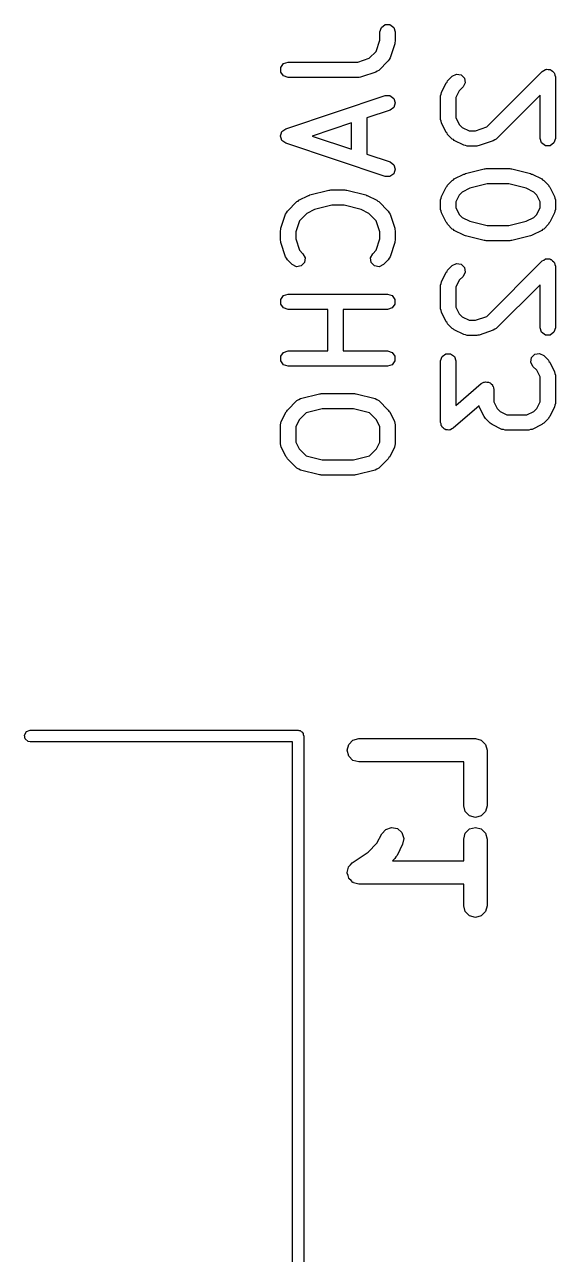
# Model space of a CAD drawing. Extents: x 0.08 to 3.92, y 0.14 to 2.92.
# Drawn here: x 3.625 to 3.898, y 0.879 to 1.512 of the extents above; entities that cross this region are included whole.
import ezdxf

# ---------------------------------------------------------------- set-up
doc = ezdxf.new("R2010")
doc.units = 0
doc.header["$MEASUREMENT"] = 0
doc.layers.add('BLACK', color=7, linetype='CONTINUOUS')

msp = doc.modelspace()

# ---------------------------------------------------------------- linework, layer by layer
at = {"layer": 'BLACK', "linetype": 'CONTINUOUS'}
for p, q in [((3.80802, 1.50833), (3.80877, 1.51064)), ((3.80802, 1.50409), (3.80802, 1.50833)), ((3.80877, 1.51064), (3.81074, 1.51207)), ((3.81074, 1.51207), (3.81317, 1.51207)), ((3.81317, 1.51207), (3.81514, 1.51064)), ((3.81514, 1.51064), (3.81589, 1.50833)), ((3.81589, 1.50833), (3.81589, 1.50346)), ((3.80607, 1.49827), (3.80802, 1.50409)), ((3.81569, 1.50221), (3.81325, 1.4949)), ((3.81589, 1.50346), (3.81569, 1.50285)), ((3.81569, 1.50285), (3.81569, 1.50221)), ((3.79669, 1.49277), (3.80251, 1.49471)), ((3.80251, 1.49471), (3.80607, 1.49827)), ((3.81271, 1.49417), (3.8123, 1.49336)), ((3.81325, 1.4949), (3.81271, 1.49417)), ((3.75703, 1.49005), (3.75846, 1.49202)), ((3.75703, 1.48762), (3.75703, 1.49005)), ((3.75846, 1.48565), (3.75703, 1.48762)), ((3.75846, 1.49202), (3.76077, 1.49277)), ((3.76077, 1.49277), (3.79669, 1.49277)), ((3.80589, 1.48753), (3.79857, 1.4851)), ((3.80662, 1.48807), (3.80589, 1.48753)), ((3.80742, 1.48849), (3.80662, 1.48807)), ((3.8123, 1.49336), (3.80742, 1.48849)), ((3.86298, 1.45937), (3.89157, 1.48796)), ((3.89157, 1.48796), (3.89239, 1.48838)), ((3.89239, 1.48838), (3.89314, 1.48892)), ((3.89314, 1.48892), (3.89346, 1.48892)), ((3.89346, 1.48892), (3.89374, 1.48906)), ((3.89374, 1.48906), (3.89465, 1.48892)), ((3.89465, 1.48892), (3.89557, 1.48892)), ((3.89557, 1.48892), (3.89583, 1.48873)), ((3.89583, 1.48873), (3.89614, 1.48868)), ((3.89614, 1.48868), (3.89679, 1.48803)), ((3.89679, 1.48803), (3.89754, 1.48749)), ((3.76077, 1.4849), (3.75846, 1.48565)), ((3.79733, 1.4849), (3.76077, 1.4849)), ((3.79794, 1.48509), (3.79733, 1.4849)), ((3.79857, 1.4851), (3.79794, 1.48509)), ((3.83965, 1.47719), (3.84209, 1.48206)), ((3.84209, 1.48206), (3.84254, 1.48252)), ((3.84254, 1.48252), (3.84283, 1.48309)), ((3.84283, 1.48309), (3.84526, 1.48552)), ((3.84526, 1.48552), (3.84743, 1.48663)), ((3.84743, 1.48663), (3.84983, 1.48625)), ((3.84983, 1.48625), (3.85156, 1.48453)), ((3.85194, 1.48212), (3.85083, 1.47996)), ((3.85156, 1.48453), (3.85194, 1.48212)), ((3.89754, 1.48749), (3.89764, 1.48719)), ((3.89764, 1.48719), (3.89786, 1.48696)), ((3.89786, 1.48696), (3.89801, 1.48605)), ((3.89801, 1.48605), (3.89829, 1.48518)), ((3.89829, 1.48518), (3.89829, 1.45349)), ((3.75953, 1.45845), (3.81071, 1.47551)), ((3.81071, 1.47551), (3.81314, 1.47553)), ((3.81314, 1.47553), (3.81512, 1.47411)), ((3.83924, 1.47543), (3.83952, 1.47629)), ((3.83924, 1.46324), (3.83924, 1.47543)), ((3.83952, 1.47629), (3.83965, 1.47719)), ((3.84885, 1.47797), (3.84711, 1.4745)), ((3.85083, 1.47996), (3.84885, 1.47797)), ((3.89042, 1.47567), (3.86789, 1.45315)), ((3.89042, 1.45349), (3.89042, 1.47567)), ((3.81516, 1.46948), (3.8132, 1.46804)), ((3.81512, 1.47411), (3.81589, 1.4718)), ((3.81589, 1.4718), (3.81516, 1.46948)), ((3.84711, 1.4745), (3.84711, 1.46417)), ((3.8132, 1.46804), (3.80127, 1.46406)), ((3.80127, 1.46406), (3.80127, 1.44536)), ((3.83952, 1.46238), (3.83924, 1.46324)), ((3.83965, 1.46148), (3.83952, 1.46238)), ((3.84711, 1.46417), (3.84885, 1.4607)), ((3.75683, 1.45474), (3.75721, 1.45587)), ((3.75721, 1.45587), (3.75757, 1.457)), ((3.75757, 1.457), (3.75759, 1.45702)), ((3.75759, 1.45702), (3.7576, 1.45705)), ((3.7576, 1.45705), (3.75857, 1.45774)), ((3.75857, 1.45774), (3.75953, 1.45845)), ((3.79339, 1.46143), (3.77322, 1.45471)), ((3.79339, 1.44799), (3.79339, 1.46143)), ((3.84209, 1.45661), (3.83965, 1.46148)), ((3.84254, 1.45615), (3.84209, 1.45661)), ((3.84283, 1.45558), (3.84254, 1.45615)), ((3.84885, 1.4607), (3.85038, 1.45917)), ((3.85038, 1.45917), (3.85385, 1.45743)), ((3.85385, 1.45743), (3.85716, 1.45743)), ((3.85716, 1.45743), (3.86298, 1.45937)), ((3.75684, 1.45471), (3.75683, 1.45474)), ((3.75683, 1.45468), (3.75684, 1.45471)), ((3.75721, 1.45356), (3.75683, 1.45468)), ((3.75757, 1.45242), (3.75721, 1.45356)), ((3.75759, 1.4524), (3.75757, 1.45242)), ((3.7576, 1.45237), (3.75759, 1.4524)), ((3.75857, 1.45168), (3.7576, 1.45237)), ((3.75953, 1.45098), (3.75857, 1.45168)), ((3.81071, 1.43392), (3.75953, 1.45098)), ((3.77322, 1.45471), (3.79339, 1.44799)), ((3.84526, 1.45315), (3.84283, 1.45558)), ((3.84583, 1.45286), (3.84526, 1.45315)), ((3.84629, 1.45241), (3.84583, 1.45286)), ((3.85116, 1.44997), (3.84629, 1.45241)), ((3.85206, 1.44984), (3.85116, 1.44997)), ((3.85292, 1.44956), (3.85206, 1.44984)), ((3.8578, 1.44956), (3.85292, 1.44956)), ((3.8584, 1.44975), (3.8578, 1.44956)), ((3.85904, 1.44976), (3.8584, 1.44975)), ((3.86635, 1.45219), (3.85904, 1.44976)), ((3.86708, 1.45273), (3.86635, 1.45219)), ((3.86789, 1.45315), (3.86708, 1.45273)), ((3.89117, 1.45118), (3.89042, 1.45349)), ((3.89314, 1.44975), (3.89117, 1.45118)), ((3.89557, 1.44975), (3.89314, 1.44975)), ((3.89754, 1.45118), (3.89557, 1.44975)), ((3.89829, 1.45349), (3.89754, 1.45118)), ((3.80127, 1.44536), (3.8132, 1.44139)), ((3.8132, 1.44139), (3.81516, 1.43994)), ((3.81589, 1.43762), (3.81512, 1.43531)), ((3.81516, 1.43994), (3.81589, 1.43762)), ((3.85197, 1.43538), (3.86172, 1.43781)), ((3.86172, 1.43781), (3.8622, 1.43778)), ((3.8622, 1.43778), (3.86267, 1.43793)), ((3.86267, 1.43793), (3.87486, 1.43793)), ((3.87486, 1.43793), (3.87532, 1.43778)), ((3.87532, 1.43778), (3.87581, 1.43781)), ((3.87581, 1.43781), (3.88556, 1.43538)), ((3.81314, 1.4339), (3.81071, 1.43392)), ((3.81512, 1.43531), (3.81314, 1.4339)), ((3.84283, 1.42947), (3.84526, 1.4319)), ((3.84526, 1.4319), (3.84583, 1.43219)), ((3.84583, 1.43219), (3.84629, 1.43264)), ((3.84629, 1.43264), (3.85116, 1.43508)), ((3.85116, 1.43508), (3.8516, 1.43514)), ((3.8516, 1.43514), (3.85197, 1.43538)), ((3.88556, 1.43538), (3.88593, 1.43514)), ((3.88593, 1.43514), (3.88637, 1.43508)), ((3.88637, 1.43508), (3.89124, 1.43264)), ((3.89124, 1.43264), (3.8917, 1.43219)), ((3.8917, 1.43219), (3.89226, 1.4319)), ((3.89226, 1.4319), (3.8947, 1.42947)), ((3.77163, 1.42418), (3.772, 1.42441)), ((3.772, 1.42441), (3.78175, 1.42685)), ((3.78175, 1.42685), (3.78224, 1.42681)), ((3.78224, 1.42681), (3.78271, 1.42696)), ((3.78271, 1.42696), (3.79002, 1.42696)), ((3.79002, 1.42696), (3.79048, 1.42681)), ((3.79048, 1.42681), (3.79097, 1.42685)), ((3.79097, 1.42685), (3.80072, 1.42441)), ((3.80072, 1.42441), (3.80109, 1.42418)), ((3.83965, 1.42357), (3.84209, 1.42844)), ((3.84209, 1.42844), (3.84254, 1.4289)), ((3.84254, 1.4289), (3.84283, 1.42947)), ((3.84885, 1.42435), (3.84711, 1.42088)), ((3.85038, 1.42589), (3.84885, 1.42435)), ((3.8543, 1.42784), (3.85038, 1.42589)), ((3.86316, 1.43006), (3.8543, 1.42784)), ((3.87437, 1.43006), (3.86316, 1.43006)), ((3.88323, 1.42784), (3.87437, 1.43006)), ((3.88715, 1.42589), (3.88323, 1.42784)), ((3.88868, 1.42435), (3.88715, 1.42589)), ((3.89042, 1.42088), (3.88868, 1.42435)), ((3.8947, 1.42947), (3.89499, 1.4289)), ((3.89499, 1.4289), (3.89544, 1.42844)), ((3.89544, 1.42844), (3.89788, 1.42357)), ((3.76042, 1.41606), (3.7653, 1.42094)), ((3.7653, 1.42094), (3.76587, 1.42123)), ((3.76587, 1.42123), (3.76632, 1.42167)), ((3.76632, 1.42167), (3.7712, 1.42411)), ((3.7712, 1.42411), (3.77163, 1.42418)), ((3.78319, 1.41909), (3.77433, 1.41688)), ((3.78953, 1.41909), (3.78319, 1.41909)), ((3.79839, 1.41688), (3.78953, 1.41909)), ((3.80109, 1.42418), (3.80153, 1.42411)), ((3.80153, 1.42411), (3.8064, 1.42167)), ((3.8064, 1.42167), (3.80686, 1.42123)), ((3.80686, 1.42123), (3.80742, 1.42094)), ((3.80742, 1.42094), (3.8123, 1.41606)), ((3.83924, 1.42181), (3.83952, 1.42267)), ((3.83924, 1.41693), (3.83924, 1.42181)), ((3.83952, 1.42267), (3.83965, 1.42357)), ((3.84711, 1.42088), (3.84711, 1.41786)), ((3.89042, 1.41786), (3.89042, 1.42088)), ((3.89788, 1.42357), (3.89801, 1.42267)), ((3.89801, 1.42267), (3.89829, 1.42181)), ((3.89829, 1.42181), (3.89829, 1.41693)), ((3.75704, 1.40721), (3.75947, 1.41452)), ((3.75947, 1.41452), (3.76001, 1.41525)), ((3.76001, 1.41525), (3.76042, 1.41606)), ((3.77042, 1.41492), (3.76665, 1.41115)), ((3.77433, 1.41688), (3.77042, 1.41492)), ((3.80231, 1.41492), (3.79839, 1.41688)), ((3.80607, 1.41115), (3.80231, 1.41492)), ((3.8123, 1.41606), (3.81271, 1.41525)), ((3.81271, 1.41525), (3.81325, 1.41452)), ((3.81325, 1.41452), (3.81569, 1.40721)), ((3.83952, 1.41607), (3.83924, 1.41693)), ((3.83965, 1.41517), (3.83952, 1.41607)), ((3.84209, 1.4103), (3.83965, 1.41517)), ((3.84711, 1.41786), (3.84885, 1.41439)), ((3.84885, 1.41439), (3.85038, 1.41286)), ((3.85038, 1.41286), (3.8543, 1.4109)), ((3.88323, 1.4109), (3.88715, 1.41286)), ((3.88715, 1.41286), (3.88868, 1.41439)), ((3.88868, 1.41439), (3.89042, 1.41786)), ((3.89788, 1.41517), (3.89544, 1.4103)), ((3.89801, 1.41607), (3.89788, 1.41517)), ((3.89829, 1.41693), (3.89801, 1.41607)), ((3.75683, 1.40597), (3.75703, 1.40657)), ((3.75683, 1.40109), (3.75683, 1.40597)), ((3.75703, 1.40657), (3.75704, 1.40721)), ((3.76665, 1.41115), (3.76471, 1.40533)), ((3.76471, 1.40533), (3.76471, 1.40173)), ((3.80802, 1.40533), (3.80607, 1.41115)), ((3.80802, 1.40173), (3.80802, 1.40533)), ((3.81569, 1.40721), (3.81569, 1.40657)), ((3.81569, 1.40657), (3.81589, 1.40597)), ((3.81589, 1.40597), (3.81589, 1.40109)), ((3.84254, 1.40985), (3.84209, 1.4103)), ((3.84283, 1.40928), (3.84254, 1.40985)), ((3.84526, 1.40684), (3.84283, 1.40928)), ((3.84583, 1.40655), (3.84526, 1.40684)), ((3.84629, 1.4061), (3.84583, 1.40655)), ((3.85116, 1.40366), (3.84629, 1.4061)), ((3.8543, 1.4109), (3.86316, 1.40869)), ((3.86316, 1.40869), (3.87437, 1.40869)), ((3.87437, 1.40869), (3.88323, 1.4109)), ((3.89124, 1.4061), (3.88637, 1.40366)), ((3.8917, 1.40655), (3.89124, 1.4061)), ((3.89226, 1.40684), (3.8917, 1.40655)), ((3.8947, 1.40928), (3.89226, 1.40684)), ((3.89499, 1.40985), (3.8947, 1.40928)), ((3.89544, 1.4103), (3.89499, 1.40985)), ((3.75703, 1.40049), (3.75683, 1.40109)), ((3.75704, 1.39985), (3.75703, 1.40049)), ((3.75947, 1.39254), (3.75704, 1.39985)), ((3.76471, 1.40173), (3.76665, 1.39591)), ((3.80607, 1.39591), (3.80802, 1.40173)), ((3.81569, 1.39985), (3.81325, 1.39254)), ((3.81589, 1.40109), (3.81569, 1.40049)), ((3.81569, 1.40049), (3.81569, 1.39985)), ((3.8516, 1.4036), (3.85116, 1.40366)), ((3.85197, 1.40337), (3.8516, 1.4036)), ((3.86172, 1.40093), (3.85197, 1.40337)), ((3.8622, 1.40096), (3.86172, 1.40093)), ((3.86267, 1.40081), (3.8622, 1.40096)), ((3.87486, 1.40081), (3.86267, 1.40081)), ((3.87532, 1.40096), (3.87486, 1.40081)), ((3.87581, 1.40093), (3.87532, 1.40096)), ((3.88556, 1.40337), (3.87581, 1.40093)), ((3.88593, 1.4036), (3.88556, 1.40337)), ((3.88637, 1.40366), (3.88593, 1.4036)), ((3.76665, 1.39591), (3.76843, 1.39413)), ((3.76843, 1.39413), (3.76953, 1.39196)), ((3.80319, 1.39196), (3.80429, 1.39413)), ((3.80429, 1.39413), (3.80607, 1.39591)), ((3.76001, 1.39181), (3.75947, 1.39254)), ((3.76042, 1.391), (3.76001, 1.39181)), ((3.76286, 1.38856), (3.76042, 1.391)), ((3.76503, 1.38746), (3.76286, 1.38856)), ((3.76743, 1.38784), (3.76503, 1.38746)), ((3.76915, 1.38956), (3.76743, 1.38784)), ((3.76953, 1.39196), (3.76915, 1.38956)), ((3.80357, 1.38956), (3.80319, 1.39196)), ((3.80529, 1.38784), (3.80357, 1.38956)), ((3.80769, 1.38746), (3.80529, 1.38784)), ((3.80986, 1.38856), (3.80769, 1.38746)), ((3.8123, 1.391), (3.80986, 1.38856)), ((3.81271, 1.39181), (3.8123, 1.391)), ((3.81325, 1.39254), (3.81271, 1.39181)), ((3.84283, 1.3856), (3.84526, 1.38804)), ((3.84526, 1.38804), (3.84743, 1.38914)), ((3.84743, 1.38914), (3.84983, 1.38876)), ((3.84983, 1.38876), (3.85156, 1.38704)), ((3.85156, 1.38704), (3.85194, 1.38464)), ((3.86298, 1.36188), (3.89157, 1.39047)), ((3.89157, 1.39047), (3.89239, 1.39089)), ((3.89239, 1.39089), (3.89314, 1.39143)), ((3.89314, 1.39143), (3.89346, 1.39143)), ((3.89346, 1.39143), (3.89374, 1.39158)), ((3.89374, 1.39158), (3.89465, 1.39143)), ((3.89465, 1.39143), (3.89557, 1.39143)), ((3.89557, 1.39143), (3.89583, 1.39125)), ((3.89583, 1.39125), (3.89614, 1.3912)), ((3.89614, 1.3912), (3.89679, 1.39054)), ((3.89679, 1.39054), (3.89754, 1.39)), ((3.89754, 1.39), (3.89764, 1.3897)), ((3.89764, 1.3897), (3.89786, 1.38948)), ((3.89786, 1.38948), (3.89801, 1.38857)), ((3.89801, 1.38857), (3.89829, 1.38769)), ((3.89829, 1.38769), (3.89829, 1.356)), ((3.83965, 1.3797), (3.84209, 1.38457)), ((3.84209, 1.38457), (3.84254, 1.38503)), ((3.84254, 1.38503), (3.84283, 1.3856)), ((3.84885, 1.38048), (3.84711, 1.37701)), ((3.85083, 1.38247), (3.84885, 1.38048)), ((3.85194, 1.38464), (3.85083, 1.38247)), ((3.83924, 1.37794), (3.83952, 1.3788)), ((3.83924, 1.36575), (3.83924, 1.37794)), ((3.83952, 1.3788), (3.83965, 1.3797)), ((3.84711, 1.37701), (3.84711, 1.36668)), ((3.89042, 1.37818), (3.86789, 1.35566)), ((3.89042, 1.356), (3.89042, 1.37818)), ((3.75703, 1.37063), (3.75846, 1.37259)), ((3.75703, 1.36819), (3.75703, 1.37063)), ((3.75846, 1.36622), (3.75703, 1.36819)), ((3.75846, 1.37259), (3.76077, 1.37335)), ((3.76077, 1.37335), (3.81195, 1.37335)), ((3.81195, 1.37335), (3.81427, 1.37259)), ((3.81427, 1.37259), (3.8157, 1.37063)), ((3.8157, 1.36819), (3.81427, 1.36622)), ((3.8157, 1.37063), (3.8157, 1.36819)), ((3.76077, 1.36547), (3.75846, 1.36622)), ((3.78121, 1.36547), (3.76077, 1.36547)), ((3.78121, 1.3441), (3.78121, 1.36547)), ((3.81195, 1.36547), (3.78908, 1.36547)), ((3.78908, 1.36547), (3.78908, 1.3441)), ((3.81427, 1.36622), (3.81195, 1.36547)), ((3.83952, 1.36489), (3.83924, 1.36575)), ((3.83965, 1.36399), (3.83952, 1.36489)), ((3.84209, 1.35912), (3.83965, 1.36399)), ((3.84711, 1.36668), (3.84885, 1.36321)), ((3.84885, 1.36321), (3.85038, 1.36168)), ((3.85038, 1.36168), (3.85385, 1.35994)), ((3.85716, 1.35994), (3.86298, 1.36188)), ((3.84254, 1.35866), (3.84209, 1.35912)), ((3.84283, 1.3581), (3.84254, 1.35866)), ((3.84526, 1.35566), (3.84283, 1.3581)), ((3.84583, 1.35537), (3.84526, 1.35566)), ((3.84629, 1.35492), (3.84583, 1.35537)), ((3.85116, 1.35248), (3.84629, 1.35492)), ((3.85385, 1.35994), (3.85716, 1.35994)), ((3.86635, 1.35471), (3.85904, 1.35227)), ((3.86708, 1.35525), (3.86635, 1.35471)), ((3.86789, 1.35566), (3.86708, 1.35525)), ((3.89117, 1.35369), (3.89042, 1.356)), ((3.89829, 1.356), (3.89754, 1.35369)), ((3.85206, 1.35235), (3.85116, 1.35248)), ((3.85292, 1.35207), (3.85206, 1.35235)), ((3.8578, 1.35207), (3.85292, 1.35207)), ((3.8584, 1.35227), (3.8578, 1.35207)), ((3.85904, 1.35227), (3.8584, 1.35227)), ((3.89314, 1.35226), (3.89117, 1.35369)), ((3.89557, 1.35226), (3.89314, 1.35226)), ((3.89754, 1.35369), (3.89557, 1.35226)), ((3.75703, 1.34138), (3.75846, 1.34335)), ((3.75846, 1.34335), (3.76077, 1.3441)), ((3.76077, 1.3441), (3.78121, 1.3441)), ((3.78908, 1.3441), (3.81195, 1.3441)), ((3.81195, 1.3441), (3.81427, 1.34335)), ((3.81427, 1.34335), (3.8157, 1.34138)), ((3.83999, 1.34126), (3.84196, 1.34269)), ((3.84196, 1.34269), (3.84439, 1.34269)), ((3.84439, 1.34269), (3.84636, 1.34126)), ((3.88597, 1.34073), (3.88769, 1.34245)), ((3.88769, 1.34245), (3.8901, 1.34283)), ((3.8901, 1.34283), (3.89226, 1.34173)), ((3.75703, 1.33895), (3.75703, 1.34138)), ((3.75846, 1.33698), (3.75703, 1.33895)), ((3.76077, 1.33623), (3.75846, 1.33698)), ((3.81195, 1.33623), (3.76077, 1.33623)), ((3.81427, 1.33698), (3.81195, 1.33623)), ((3.8157, 1.33895), (3.81427, 1.33698)), ((3.8157, 1.34138), (3.8157, 1.33895)), ((3.83924, 1.33894), (3.83999, 1.34126)), ((3.83924, 1.30726), (3.83924, 1.33894)), ((3.84636, 1.34126), (3.84711, 1.33894)), ((3.84711, 1.33894), (3.84711, 1.31594)), ((3.88559, 1.33833), (3.88597, 1.34073)), ((3.8867, 1.33616), (3.88559, 1.33833)), ((3.88868, 1.33418), (3.8867, 1.33616)), ((3.89226, 1.34173), (3.8947, 1.33929)), ((3.8947, 1.33929), (3.89499, 1.33872)), ((3.89499, 1.33872), (3.89544, 1.33827)), ((3.89544, 1.33827), (3.89788, 1.33339)), ((3.89042, 1.3307), (3.88868, 1.33418)), ((3.89042, 1.31794), (3.89042, 1.3307)), ((3.89788, 1.33339), (3.89801, 1.3325)), ((3.89801, 1.3325), (3.89829, 1.33163)), ((3.89829, 1.33163), (3.89829, 1.31701)), ((3.84711, 1.31594), (3.86008, 1.32728)), ((3.86008, 1.32728), (3.86081, 1.3276)), ((3.86081, 1.3276), (3.86145, 1.32807)), ((3.86145, 1.32807), (3.8619, 1.32807)), ((3.8619, 1.32807), (3.86231, 1.32824)), ((3.86231, 1.32824), (3.86309, 1.32807)), ((3.86309, 1.32807), (3.86389, 1.32807)), ((3.86389, 1.32807), (3.86425, 1.3278)), ((3.86425, 1.3278), (3.86469, 1.3277)), ((3.86469, 1.3277), (3.86521, 1.3271)), ((3.86521, 1.3271), (3.86586, 1.32664)), ((3.86586, 1.32664), (3.86599, 1.32621)), ((3.86599, 1.32621), (3.86629, 1.32587)), ((3.86629, 1.32587), (3.86636, 1.32508)), ((3.86636, 1.32508), (3.86661, 1.32432)), ((3.86661, 1.32432), (3.86661, 1.31794)), ((3.76042, 1.3137), (3.7653, 1.31858)), ((3.7653, 1.31858), (3.76624, 1.31905)), ((3.76624, 1.31905), (3.76713, 1.31961)), ((3.76713, 1.31961), (3.77688, 1.32205)), ((3.77688, 1.32205), (3.77737, 1.32201)), ((3.77737, 1.32201), (3.77783, 1.32217)), ((3.77783, 1.32217), (3.79489, 1.32217)), ((3.79489, 1.32217), (3.79536, 1.32201)), ((3.79536, 1.32201), (3.79585, 1.32205)), ((3.79585, 1.32205), (3.8056, 1.31961)), ((3.8056, 1.31961), (3.80649, 1.31905)), ((3.80649, 1.31905), (3.80742, 1.31858)), ((3.80742, 1.31858), (3.8123, 1.3137)), ((3.86661, 1.31794), (3.86834, 1.31447)), ((3.88868, 1.31447), (3.89042, 1.31794)), ((3.89829, 1.31701), (3.89801, 1.31615)), ((3.75725, 1.3078), (3.75969, 1.31268)), ((3.75969, 1.31268), (3.76014, 1.31313)), ((3.76014, 1.31313), (3.76042, 1.3137)), ((3.7701, 1.31224), (3.76644, 1.30858)), ((3.77832, 1.31429), (3.7701, 1.31224)), ((3.79441, 1.31429), (3.77832, 1.31429)), ((3.80263, 1.31224), (3.79441, 1.31429)), ((3.80628, 1.30858), (3.80263, 1.31224)), ((3.8123, 1.3137), (3.81259, 1.31313)), ((3.81259, 1.31313), (3.81304, 1.31268)), ((3.81304, 1.31268), (3.81547, 1.3078)), ((3.85905, 1.31592), (3.84577, 1.3043)), ((3.85915, 1.31525), (3.85905, 1.31592)), ((3.86159, 1.31037), (3.85915, 1.31525)), ((3.86203, 1.30992), (3.86159, 1.31037)), ((3.86834, 1.31447), (3.86988, 1.31293)), ((3.86988, 1.31293), (3.87335, 1.3112)), ((3.87335, 1.3112), (3.88368, 1.3112)), ((3.88368, 1.3112), (3.88715, 1.31293)), ((3.88715, 1.31293), (3.88868, 1.31447)), ((3.89544, 1.31037), (3.89499, 1.30992)), ((3.89788, 1.31525), (3.89544, 1.31037)), ((3.89801, 1.31615), (3.89788, 1.31525)), ((3.75683, 1.30604), (3.75711, 1.30691)), ((3.75683, 1.29629), (3.75683, 1.30604)), ((3.75711, 1.30691), (3.75725, 1.3078)), ((3.76644, 1.30858), (3.76471, 1.30511)), ((3.76471, 1.30511), (3.76471, 1.29722)), ((3.80802, 1.30511), (3.80628, 1.30858)), ((3.80802, 1.29722), (3.80802, 1.30511)), ((3.81547, 1.3078), (3.81561, 1.30691)), ((3.81561, 1.30691), (3.81589, 1.30604)), ((3.81589, 1.30604), (3.81589, 1.29629)), ((3.83948, 1.3065), (3.83924, 1.30726)), ((3.83955, 1.30571), (3.83948, 1.3065)), ((3.83985, 1.30537), (3.83955, 1.30571)), ((3.83999, 1.30495), (3.83985, 1.30537)), ((3.84063, 1.30448), (3.83999, 1.30495)), ((3.84116, 1.30388), (3.84063, 1.30448)), ((3.84503, 1.30398), (3.84439, 1.30352)), ((3.84577, 1.3043), (3.84503, 1.30398)), ((3.86232, 1.30935), (3.86203, 1.30992)), ((3.86476, 1.30691), (3.86232, 1.30935)), ((3.86533, 1.30662), (3.86476, 1.30691)), ((3.86578, 1.30618), (3.86533, 1.30662)), ((3.87066, 1.30374), (3.86578, 1.30618)), ((3.89124, 1.30618), (3.88637, 1.30374)), ((3.8917, 1.30662), (3.89124, 1.30618)), ((3.89226, 1.30691), (3.8917, 1.30662)), ((3.8947, 1.30935), (3.89226, 1.30691)), ((3.89499, 1.30992), (3.8947, 1.30935)), ((3.84159, 1.30378), (3.84116, 1.30388)), ((3.84196, 1.30352), (3.84159, 1.30378)), ((3.84275, 1.30352), (3.84196, 1.30352)), ((3.84353, 1.30334), (3.84275, 1.30352)), ((3.84394, 1.30352), (3.84353, 1.30334)), ((3.84439, 1.30352), (3.84394, 1.30352)), ((3.87156, 1.3036), (3.87066, 1.30374)), ((3.87242, 1.30332), (3.87156, 1.3036)), ((3.88461, 1.30332), (3.87242, 1.30332)), ((3.88547, 1.3036), (3.88461, 1.30332)), ((3.88637, 1.30374), (3.88547, 1.3036)), ((3.75711, 1.29543), (3.75683, 1.29629)), ((3.75725, 1.29453), (3.75711, 1.29543)), ((3.75969, 1.28966), (3.75725, 1.29453)), ((3.76471, 1.29722), (3.76644, 1.29375)), ((3.76644, 1.29375), (3.7701, 1.2901)), ((3.80263, 1.2901), (3.80628, 1.29375)), ((3.80628, 1.29375), (3.80802, 1.29722)), ((3.81547, 1.29453), (3.81304, 1.28966)), ((3.81561, 1.29543), (3.81547, 1.29453)), ((3.81589, 1.29629), (3.81561, 1.29543)), ((3.76014, 1.2892), (3.75969, 1.28966)), ((3.76042, 1.28864), (3.76014, 1.2892)), ((3.7653, 1.28376), (3.76042, 1.28864)), ((3.7701, 1.2901), (3.77832, 1.28804)), ((3.77832, 1.28804), (3.79441, 1.28804)), ((3.79441, 1.28804), (3.80263, 1.2901)), ((3.8123, 1.28864), (3.80742, 1.28376)), ((3.81259, 1.2892), (3.8123, 1.28864)), ((3.81304, 1.28966), (3.81259, 1.2892)), ((3.76624, 1.28328), (3.7653, 1.28376)), ((3.76713, 1.28273), (3.76624, 1.28328)), ((3.77688, 1.28029), (3.76713, 1.28273)), ((3.77737, 1.28032), (3.77688, 1.28029)), ((3.77783, 1.28017), (3.77737, 1.28032)), ((3.79489, 1.28017), (3.77783, 1.28017)), ((3.79536, 1.28032), (3.79489, 1.28017)), ((3.79585, 1.28029), (3.79536, 1.28032)), ((3.8056, 1.28273), (3.79585, 1.28029)), ((3.80649, 1.28328), (3.8056, 1.28273)), ((3.80742, 1.28376), (3.80649, 1.28328)), ((3.6252, 1.14642), (3.62621, 1.14817)), ((3.62555, 1.14443), (3.6252, 1.14642)), ((3.62621, 1.14817), (3.62811, 1.14886)), ((3.62811, 1.14886), (3.76591, 1.14886)), ((3.76591, 1.14886), (3.76629, 1.14879)), ((3.76629, 1.14879), (3.76642, 1.14881)), ((3.76642, 1.14881), (3.76653, 1.14875)), ((3.76653, 1.14875), (3.76692, 1.14868)), ((3.76692, 1.14868), (3.7675, 1.14819)), ((3.7675, 1.14819), (3.76817, 1.1478)), ((3.76817, 1.1478), (3.76826, 1.14755)), ((3.76826, 1.14755), (3.76846, 1.14738)), ((3.76846, 1.14738), (3.7686, 1.14663)), ((3.7686, 1.14663), (3.76886, 1.14591)), ((3.76886, 1.14591), (3.76886, 0.634094)), ((3.6271, 1.14313), (3.62555, 1.14443)), ((3.62811, 1.14295), (3.6271, 1.14313)), ((3.76295, 1.14295), (3.62811, 1.14295)), ((3.76295, 0.637047), (3.76295, 1.14295)), ((3.79114, 1.13857), (3.79195, 1.14157)), ((3.79195, 1.14157), (3.79414, 1.14377)), ((3.79414, 1.14377), (3.79714, 1.14457)), ((3.79714, 1.14457), (3.85714, 1.14457)), ((3.85714, 1.14457), (3.86014, 1.14377)), ((3.86014, 1.14377), (3.86234, 1.14157)), ((3.86234, 1.14157), (3.86314, 1.13857)), ((3.79195, 1.13557), (3.79114, 1.13857)), ((3.79414, 1.13338), (3.79195, 1.13557)), ((3.79714, 1.13257), (3.79414, 1.13338)), ((3.86314, 1.13857), (3.86314, 1.11)), ((3.85114, 1.13257), (3.79714, 1.13257)), ((3.85114, 1.11), (3.85114, 1.13257)), ((3.85195, 1.107), (3.85114, 1.11)), ((3.86314, 1.11), (3.86234, 1.107)), ((3.85414, 1.1048), (3.85195, 1.107)), ((3.85714, 1.104), (3.85414, 1.1048)), ((3.86014, 1.1048), (3.85714, 1.104)), ((3.86234, 1.107), (3.86014, 1.1048)), ((3.8065, 1.0907), (3.80892, 1.09554)), ((3.80892, 1.09554), (3.81098, 1.09786)), ((3.81098, 1.09786), (3.81393, 1.09885)), ((3.81393, 1.09885), (3.81697, 1.09822)), ((3.81697, 1.09822), (3.81929, 1.09616)), ((3.81929, 1.09616), (3.82027, 1.09322)), ((3.85114, 1.09286), (3.85195, 1.09586)), ((3.85195, 1.09586), (3.85414, 1.09805)), ((3.85414, 1.09805), (3.85714, 1.09886)), ((3.85714, 1.09886), (3.86014, 1.09805)), ((3.86014, 1.09805), (3.86234, 1.09586)), ((3.86234, 1.09586), (3.86314, 1.09286)), ((3.80189, 1.08609), (3.8065, 1.0907)), ((3.81965, 1.09017), (3.8168, 1.08446)), ((3.82027, 1.09322), (3.81965, 1.09017)), ((3.85114, 1.08171), (3.85114, 1.09286)), ((3.86314, 1.09286), (3.86314, 1.05857)), ((3.79381, 1.08071), (3.80189, 1.08609)), ((3.81567, 1.0829), (3.81449, 1.08171)), ((3.81615, 1.08374), (3.81567, 1.0829)), ((3.8168, 1.08446), (3.81615, 1.08374)), ((3.79114, 1.07571), (3.7915, 1.07703)), ((3.7915, 1.07703), (3.79176, 1.07837)), ((3.79176, 1.07837), (3.7919, 1.07852)), ((3.7919, 1.07852), (3.79195, 1.07871)), ((3.79195, 1.07871), (3.79291, 1.07968)), ((3.79291, 1.07968), (3.79381, 1.08071)), ((3.81449, 1.08171), (3.85114, 1.08171)), ((3.79119, 1.07552), (3.79114, 1.07571)), ((3.79116, 1.07533), (3.79119, 1.07552)), ((3.79159, 1.07403), (3.79116, 1.07533)), ((3.79195, 1.07271), (3.79159, 1.07403)), ((3.79209, 1.07257), (3.79195, 1.07271)), ((3.79215, 1.07239), (3.79209, 1.07257)), ((3.79318, 1.07148), (3.79215, 1.07239)), ((3.79414, 1.07052), (3.79318, 1.07148)), ((3.79433, 1.07047), (3.79414, 1.07052)), ((3.79448, 1.07034), (3.79433, 1.07047)), ((3.79582, 1.07007), (3.79448, 1.07034)), ((3.79714, 1.06971), (3.79582, 1.07007)), ((3.85114, 1.06971), (3.79714, 1.06971)), ((3.85114, 1.05857), (3.85114, 1.06971)), ((3.85195, 1.05557), (3.85114, 1.05857)), ((3.86314, 1.05857), (3.86234, 1.05557)), ((3.85414, 1.05338), (3.85195, 1.05557)), ((3.85714, 1.05257), (3.85414, 1.05338)), ((3.86014, 1.05338), (3.85714, 1.05257)), ((3.86234, 1.05557), (3.86014, 1.05338))]:
    msp.add_line(p, q, dxfattribs=at)

doc.saveas('drawing.dxf')
